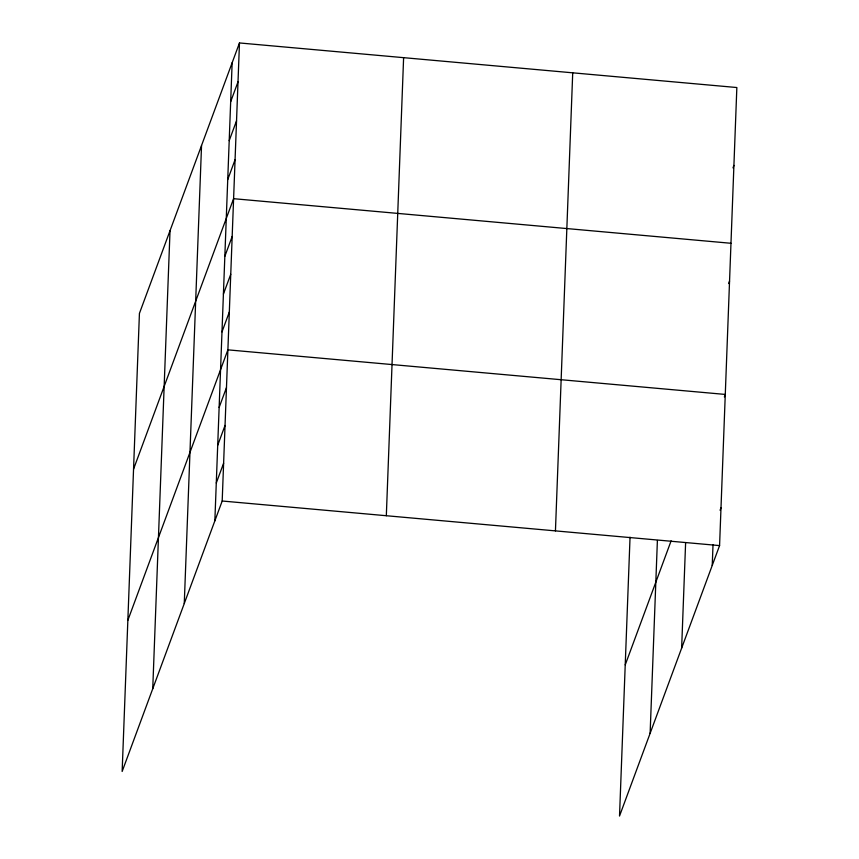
<?xml version="1.0" encoding="UTF-8"?>
<svg xmlns="http://www.w3.org/2000/svg" width="859" height="859" viewBox="0 0 859 859"><rect width="100%" height="100%" fill="white"/><g stroke="black" fill="none" stroke-linecap="round" stroke-linejoin="round"><path stroke-width="1.29" d="M152.741 688.757L170.028 230.695M184.266 603.544L201.543 145.482M214.857 520.833L232.145 62.771M239.478 42.95L139.426 313.406L122.15 771.468L222.191 501.012L239.478 42.95L736.85 87.532L719.574 545.594L619.522 816.05L630.044 537.186M386.325 515.722L403.612 57.66M555.44 530.883L572.717 72.822M650.123 733.339L657.393 540.483M681.638 648.126L685.622 542.577M712.24 565.415L713.024 544.574M230.674 101.706L238.007 81.884M229.203 140.64L236.536 120.818M227.732 179.585L235.065 159.753M133.553 469.143L233.594 198.687L730.977 243.28M224.843 256.304L232.177 236.483M223.415 294.089L230.749 274.268M221.987 331.885L229.321 312.053M127.851 620.305L227.893 349.849L725.275 394.431L724.362 396.912M219.131 407.467L226.465 387.634M217.714 445.252L225.047 425.43M216.285 483.037L223.619 463.216M732.995 167.881L733.919 165.411M728.636 283.545L729.549 281.065M625.234 664.887L671.137 540.794M720.078 510.278L721.002 507.809M222.191 501.012L719.574 545.594"/></g></svg>
